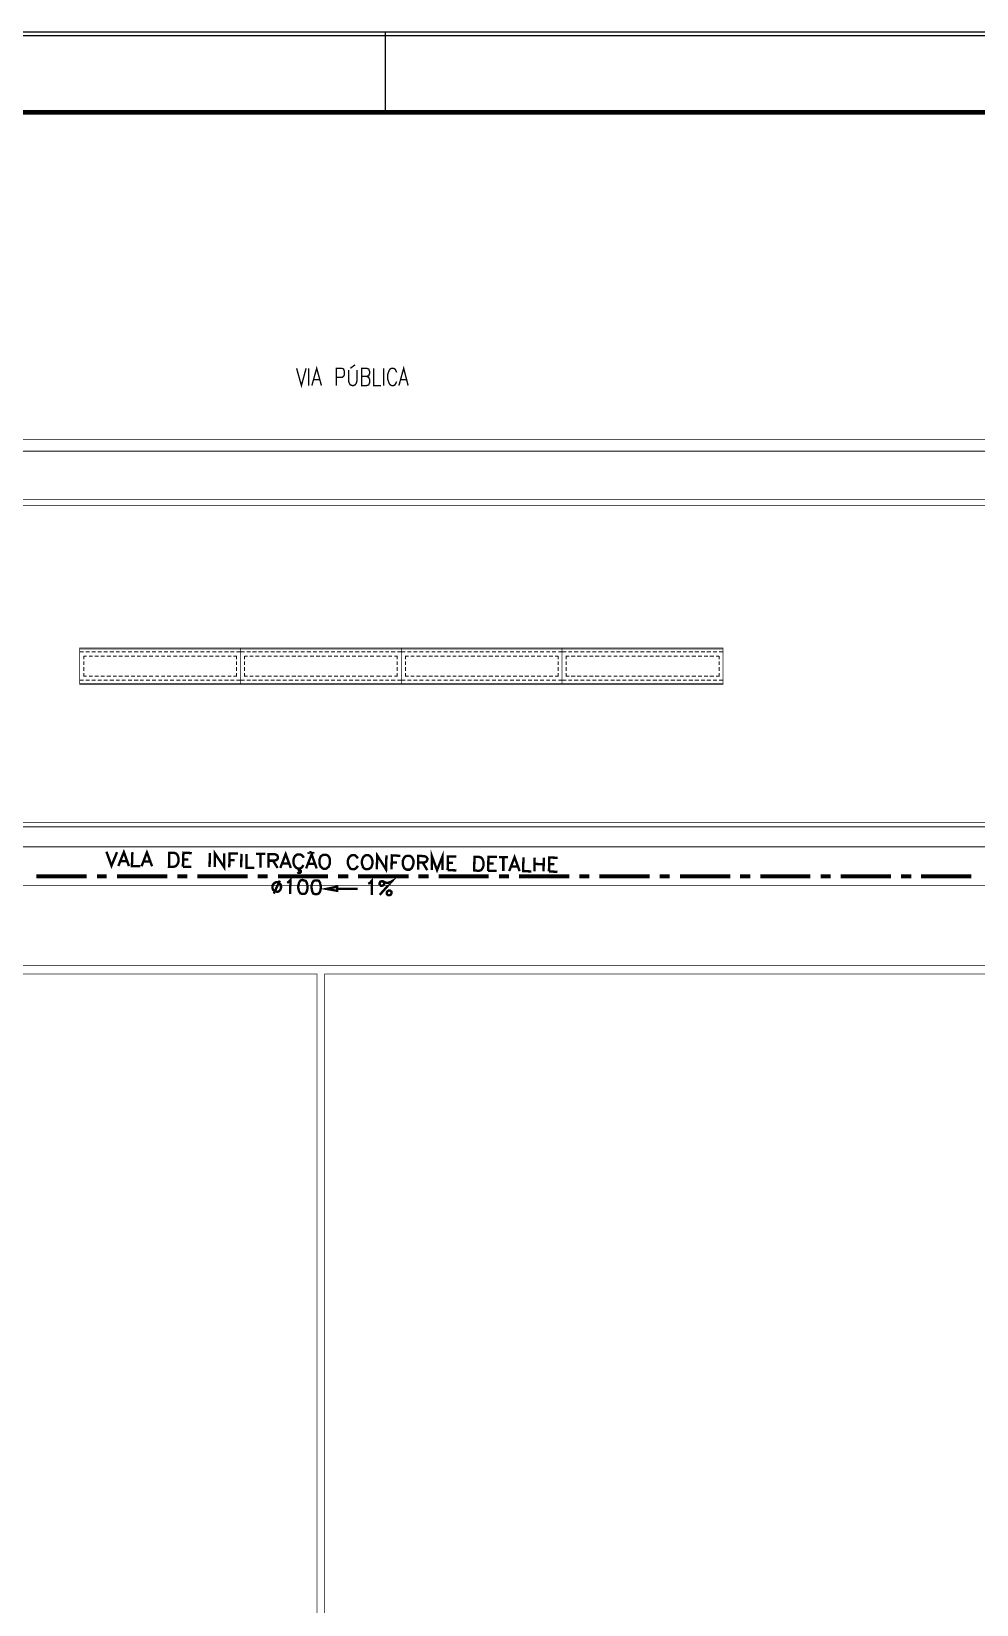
# Model space of a CAD drawing. Header units: millimetres. Extents: x 3240 to 3412, y 1366 to 1426.
# Drawn here: x 3357.22 to 3368.99, y 1406.08 to 1425.66 of the extents above; entities that cross this region are included whole.
import ezdxf

# ---------------------------------------------------------------- set-up
doc = ezdxf.new("R2010")
doc.units = ezdxf.units.MM
doc.layers.add('P', color=7, linetype='Continuous')

msp = doc.modelspace()

# ---------------------------------------------------------------- linework, layer by layer
at = {"layer": 'P'}
for points, const_width in [([(3327.649, 1393.41), (3329.095, 1395.925), (3329.095, 1425.647), (3411.675, 1425.647), (3411.675, 1366.253)], 0.0169), ([(3361.628, 1424.648), (3361.628, 1425.647)], 0.0169), ([(3327.649, 1366.253), (3411.629, 1366.253), (3411.629, 1425.601), (3327.649, 1425.601), (3327.649, 1366.253)], 0.0169), ([(3410.677, 1424.648), (3410.677, 1367.202), (3330.099, 1367.202), (3330.099, 1424.648), (3410.677, 1424.648)], 0.0593), ([(3360.524, 1421.464), (3360.584, 1421.249), (3360.642, 1421.464)], 0.0169), ([(3360.676, 1421.464), (3360.676, 1421.249)], 0.0169), ([(3360.714, 1421.249), (3360.774, 1421.464), (3360.833, 1421.249)], 0.0169), ([(3361.02, 1421.249), (3361.02, 1421.464), (3361.087, 1421.464), (3361.108, 1421.456), (3361.113, 1421.443), (3361.12, 1421.422), (3361.12, 1421.392), (3361.113, 1421.371), (3361.108, 1421.364), (3361.087, 1421.35), (3361.02, 1421.35)], 0.0169), ([(3361.171, 1421.443), (3361.171, 1421.307), (3361.18, 1421.279), (3361.192, 1421.258), (3361.219, 1421.249), (3361.231, 1421.249), (3361.252, 1421.258), (3361.268, 1421.279), (3361.274, 1421.307), (3361.274, 1421.443)], 0.0169), ([(3361.252, 1421.507), (3361.192, 1421.464)], 0.0169), ([(3361.395, 1421.364), (3361.422, 1421.35), (3361.425, 1421.343), (3361.434, 1421.322), (3361.434, 1421.286), (3361.425, 1421.27), (3361.422, 1421.258), (3361.395, 1421.249), (3361.332, 1421.249), (3361.332, 1421.464), (3361.395, 1421.464), (3361.422, 1421.456), (3361.425, 1421.443), (3361.434, 1421.422), (3361.434, 1421.401), (3361.425, 1421.385), (3361.422, 1421.371), (3361.395, 1421.364), (3361.332, 1421.364)], 0.0169), ([(3361.485, 1421.464), (3361.485, 1421.249), (3361.573, 1421.249)], 0.0169), ([(3361.607, 1421.464), (3361.607, 1421.249)], 0.0169), ([(3361.769, 1421.413), (3361.76, 1421.436), (3361.748, 1421.456), (3361.73, 1421.464), (3361.706, 1421.464), (3361.688, 1421.456), (3361.676, 1421.436), (3361.667, 1421.413), (3361.658, 1421.385), (3361.658, 1421.33), (3361.667, 1421.3), (3361.676, 1421.279), (3361.688, 1421.258), (3361.706, 1421.249), (3361.73, 1421.249), (3361.748, 1421.258), (3361.76, 1421.279), (3361.769, 1421.3)], 0.0169), ([(3361.797, 1421.249), (3361.857, 1421.464), (3361.912, 1421.249)], 0.0169), ([(3360.736, 1421.322), (3360.808, 1421.322)], 0.0169), ([(3361.819, 1421.322), (3361.891, 1421.322)], 0.0169), ([(3383.925, 1420.433), (3383.925, 1420.581), (3337.727, 1420.581), (3337.727, 1420.433), (3383.925, 1420.433)], 0.0085), ([(3383.925, 1420.433), (3383.253, 1419.759), (3338.401, 1419.759), (3337.727, 1420.433)], 0.0085), ([(3383.823, 1420.433), (3383.223, 1419.831), (3338.429, 1419.831), (3337.828, 1420.433)], 0.0085), ([(3357.875, 1417.935), (3357.823, 1417.935)], 0.0127), ([(3359.825, 1417.984), (3357.823, 1417.984), (3357.823, 1417.533), (3359.825, 1417.533), (3359.825, 1417.984)], 0.0085), ([(3359.825, 1417.972), (3357.823, 1417.972)], 0.0085), ([(3357.875, 1417.884), (3357.875, 1417.845)], 0.0127), ([(3357.912, 1417.884), (3357.875, 1417.884)], 0.0127), ([(3357.875, 1417.82), (3357.875, 1417.773)], 0.0127), ([(3357.95, 1417.935), (3357.899, 1417.935)], 0.0127), ([(3357.987, 1417.884), (3357.938, 1417.884)], 0.0127), ([(3358.023, 1417.935), (3357.975, 1417.935)], 0.0127), ([(3358.06, 1417.884), (3358.009, 1417.884)], 0.0127), ([(3358.099, 1417.935), (3358.047, 1417.935)], 0.0127), ([(3358.136, 1417.884), (3358.086, 1417.884)], 0.0127), ([(3358.174, 1417.935), (3358.123, 1417.935)], 0.0127), ([(3358.213, 1417.884), (3358.162, 1417.884)], 0.0127), ([(3358.25, 1417.935), (3358.199, 1417.935)], 0.0127), ([(3358.284, 1417.884), (3358.238, 1417.884)], 0.0127), ([(3358.323, 1417.935), (3358.277, 1417.935)], 0.0127), ([(3358.361, 1417.884), (3358.31, 1417.884)], 0.0127), ([(3358.398, 1417.935), (3358.347, 1417.935)], 0.0127), ([(3358.437, 1417.884), (3358.386, 1417.884)], 0.0127), ([(3358.474, 1417.935), (3358.425, 1417.935)], 0.0127), ([(3358.513, 1417.884), (3358.462, 1417.884)], 0.0127), ([(3358.552, 1417.935), (3358.501, 1417.935)], 0.0127), ([(3358.585, 1417.884), (3358.538, 1417.884)], 0.0127), ([(3358.622, 1417.935), (3358.573, 1417.935)], 0.0127), ([(3358.661, 1417.884), (3358.61, 1417.884)], 0.0127), ([(3358.7, 1417.935), (3358.649, 1417.935)], 0.0127), ([(3358.737, 1417.884), (3358.686, 1417.884)], 0.0127), ([(3358.776, 1417.935), (3358.725, 1417.935)], 0.0127), ([(3358.813, 1417.884), (3358.764, 1417.884)], 0.0127), ([(3358.848, 1417.935), (3358.801, 1417.935)], 0.0127), ([(3358.885, 1417.884), (3358.839, 1417.884)], 0.0127), ([(3358.924, 1417.935), (3358.873, 1417.935)], 0.0127), ([(3358.961, 1417.884), (3358.912, 1417.884)], 0.0127), ([(3359, 1417.935), (3358.949, 1417.935)], 0.0127), ([(3359.039, 1417.884), (3358.988, 1417.884)], 0.0127), ([(3359.076, 1417.935), (3359.025, 1417.935)], 0.0127), ([(3359.115, 1417.884), (3359.063, 1417.884)], 0.0127), ([(3359.148, 1417.935), (3359.102, 1417.935)], 0.0127), ([(3359.187, 1417.884), (3359.136, 1417.884)], 0.0127), ([(3359.224, 1417.935), (3359.173, 1417.935)], 0.0127), ([(3359.263, 1417.884), (3359.212, 1417.884)], 0.0127), ([(3359.3, 1417.935), (3359.25, 1417.935)], 0.0127), ([(3359.339, 1417.884), (3359.287, 1417.884)], 0.0127), ([(3359.377, 1417.935), (3359.326, 1417.935)], 0.0127), ([(3359.411, 1417.884), (3359.363, 1417.884)], 0.0127), ([(3359.448, 1417.935), (3359.402, 1417.935)], 0.0127), ([(3359.487, 1417.884), (3359.436, 1417.884)], 0.0127), ([(3359.526, 1417.935), (3359.474, 1417.935)], 0.0127), ([(3359.563, 1417.884), (3359.511, 1417.884)], 0.0127), ([(3359.601, 1417.935), (3359.55, 1417.935)], 0.0127), ([(3359.638, 1417.884), (3359.589, 1417.884)], 0.0127), ([(3359.677, 1417.935), (3359.626, 1417.935)], 0.0127), ([(3359.711, 1417.884), (3359.665, 1417.884)], 0.0127), ([(3359.75, 1417.935), (3359.698, 1417.935)], 0.0127), ([(3359.774, 1417.845), (3359.774, 1417.884), (3359.737, 1417.884)], 0.0127), ([(3359.825, 1417.935), (3359.774, 1417.935)], 0.0127), ([(3359.774, 1417.773), (3359.774, 1417.82)], 0.0127), ([(3359.877, 1417.935), (3359.825, 1417.935)], 0.0127), ([(3361.827, 1417.984), (3359.825, 1417.984), (3359.825, 1417.533), (3361.827, 1417.533), (3361.827, 1417.984)], 0.0085), ([(3361.827, 1417.972), (3359.825, 1417.972)], 0.0085), ([(3359.877, 1417.884), (3359.877, 1417.845)], 0.0127), ([(3359.914, 1417.884), (3359.877, 1417.884)], 0.0127), ([(3359.877, 1417.82), (3359.877, 1417.773)], 0.0127), ([(3359.952, 1417.935), (3359.901, 1417.935)], 0.0127), ([(3359.986, 1417.884), (3359.94, 1417.884)], 0.0127), ([(3360.025, 1417.935), (3359.974, 1417.935)], 0.0127), ([(3360.062, 1417.884), (3360.012, 1417.884)], 0.0127), ([(3360.101, 1417.935), (3360.049, 1417.935)], 0.0127), ([(3360.139, 1417.884), (3360.088, 1417.884)], 0.0127), ([(3360.176, 1417.935), (3360.125, 1417.935)], 0.0127), ([(3360.215, 1417.884), (3360.164, 1417.884)], 0.0127), ([(3360.252, 1417.935), (3360.203, 1417.935)], 0.0127), ([(3360.288, 1417.884), (3360.24, 1417.884)], 0.0127), ([(3360.325, 1417.935), (3360.273, 1417.935)], 0.0127), ([(3360.363, 1417.884), (3360.312, 1417.884)], 0.0127), ([(3360.4, 1417.935), (3360.351, 1417.935)], 0.0127), ([(3360.439, 1417.884), (3360.388, 1417.884)], 0.0127), ([(3360.478, 1417.935), (3360.427, 1417.935)], 0.0127), ([(3360.515, 1417.884), (3360.464, 1417.884)], 0.0127), ([(3360.549, 1417.935), (3360.503, 1417.935)], 0.0127), ([(3360.587, 1417.884), (3360.536, 1417.884)], 0.0127), ([(3360.626, 1417.935), (3360.575, 1417.935)], 0.0127), ([(3360.663, 1417.884), (3360.612, 1417.884)], 0.0127), ([(3360.702, 1417.935), (3360.651, 1417.935)], 0.0127), ([(3360.739, 1417.884), (3360.69, 1417.884)], 0.0127), ([(3360.778, 1417.935), (3360.727, 1417.935)], 0.0127), ([(3360.817, 1417.884), (3360.766, 1417.884)], 0.0127), ([(3360.85, 1417.935), (3360.803, 1417.935)], 0.0127), ([(3360.887, 1417.884), (3360.838, 1417.884)], 0.0127), ([(3360.926, 1417.935), (3360.875, 1417.935)], 0.0127), ([(3360.965, 1417.884), (3360.914, 1417.884)], 0.0127), ([(3361.002, 1417.935), (3360.951, 1417.935)], 0.0127), ([(3361.041, 1417.884), (3360.99, 1417.884)], 0.0127), ([(3361.078, 1417.935), (3361.028, 1417.935)], 0.0127), ([(3361.113, 1417.884), (3361.065, 1417.884)], 0.0127), ([(3361.15, 1417.935), (3361.104, 1417.935)], 0.0127), ([(3361.189, 1417.884), (3361.138, 1417.884)], 0.0127), ([(3361.226, 1417.935), (3361.177, 1417.935)], 0.0127), ([(3361.265, 1417.884), (3361.214, 1417.884)], 0.0127), ([(3361.304, 1417.935), (3361.252, 1417.935)], 0.0127), ([(3361.341, 1417.884), (3361.289, 1417.884)], 0.0127), ([(3361.379, 1417.935), (3361.328, 1417.935)], 0.0127), ([(3361.413, 1417.884), (3361.367, 1417.884)], 0.0127), ([(3361.452, 1417.935), (3361.401, 1417.935)], 0.0127), ([(3361.489, 1417.884), (3361.438, 1417.884)], 0.0127), ([(3361.528, 1417.935), (3361.476, 1417.935)], 0.0127), ([(3361.565, 1417.884), (3361.515, 1417.884)], 0.0127), ([(3361.603, 1417.935), (3361.552, 1417.935)], 0.0127), ([(3361.642, 1417.884), (3361.591, 1417.884)], 0.0127), ([(3361.676, 1417.935), (3361.628, 1417.935)], 0.0127), ([(3361.713, 1417.884), (3361.667, 1417.884)], 0.0127), ([(3361.752, 1417.935), (3361.7, 1417.935)], 0.0127), ([(3361.776, 1417.845), (3361.776, 1417.884), (3361.739, 1417.884)], 0.0127), ([(3361.827, 1417.935), (3361.776, 1417.935)], 0.0127), ([(3361.776, 1417.773), (3361.776, 1417.82)], 0.0127), ([(3361.827, 1417.935), (3361.879, 1417.935)], 0.0127), ([(3361.827, 1417.984), (3363.829, 1417.984), (3363.829, 1417.533), (3361.827, 1417.533), (3361.827, 1417.984)], 0.0085), ([(3361.827, 1417.972), (3363.829, 1417.972)], 0.0085), ([(3361.879, 1417.845), (3361.879, 1417.884), (3361.917, 1417.884)], 0.0127), ([(3361.879, 1417.773), (3361.879, 1417.82)], 0.0127), ([(3361.903, 1417.935), (3361.951, 1417.935)], 0.0127), ([(3361.942, 1417.884), (3361.988, 1417.884)], 0.0127), ([(3361.976, 1417.935), (3362.027, 1417.935)], 0.0127), ([(3362.014, 1417.884), (3362.066, 1417.884)], 0.0127), ([(3362.051, 1417.935), (3362.103, 1417.935)], 0.0127), ([(3362.09, 1417.884), (3362.141, 1417.884)], 0.0127), ([(3362.129, 1417.935), (3362.178, 1417.935)], 0.0127), ([(3362.166, 1417.884), (3362.217, 1417.884)], 0.0127), ([(3362.205, 1417.935), (3362.251, 1417.935)], 0.0127), ([(3362.238, 1417.884), (3362.29, 1417.884)], 0.0127), ([(3362.277, 1417.935), (3362.327, 1417.935)], 0.0127), ([(3362.314, 1417.884), (3362.365, 1417.884)], 0.0127), ([(3362.353, 1417.935), (3362.404, 1417.935)], 0.0127), ([(3362.39, 1417.884), (3362.441, 1417.884)], 0.0127), ([(3362.429, 1417.935), (3362.48, 1417.935)], 0.0127), ([(3362.468, 1417.884), (3362.514, 1417.884)], 0.0127), ([(3362.505, 1417.935), (3362.552, 1417.935)], 0.0127), ([(3362.538, 1417.884), (3362.589, 1417.884)], 0.0127), ([(3362.577, 1417.935), (3362.628, 1417.935)], 0.0127), ([(3362.616, 1417.884), (3362.665, 1417.884)], 0.0127), ([(3362.653, 1417.935), (3362.704, 1417.935)], 0.0127), ([(3362.692, 1417.884), (3362.743, 1417.884)], 0.0127), ([(3362.729, 1417.935), (3362.78, 1417.935)], 0.0127), ([(3362.768, 1417.884), (3362.813, 1417.884)], 0.0127), ([(3362.801, 1417.935), (3362.852, 1417.935)], 0.0127), ([(3362.84, 1417.884), (3362.891, 1417.884)], 0.0127), ([(3362.877, 1417.935), (3362.928, 1417.935)], 0.0127), ([(3362.916, 1417.884), (3362.967, 1417.884)], 0.0127), ([(3362.955, 1417.935), (3363.004, 1417.935)], 0.0127), ([(3362.992, 1417.884), (3363.043, 1417.884)], 0.0127), ([(3363.03, 1417.935), (3363.076, 1417.935)], 0.0127), ([(3363.067, 1417.884), (3363.115, 1417.884)], 0.0127), ([(3363.103, 1417.935), (3363.152, 1417.935)], 0.0127), ([(3363.14, 1417.884), (3363.191, 1417.884)], 0.0127), ([(3363.179, 1417.935), (3363.23, 1417.935)], 0.0127), ([(3363.216, 1417.884), (3363.267, 1417.884)], 0.0127), ([(3363.254, 1417.935), (3363.306, 1417.935)], 0.0127), ([(3363.293, 1417.884), (3363.343, 1417.884)], 0.0127), ([(3363.33, 1417.935), (3363.378, 1417.935)], 0.0127), ([(3363.364, 1417.884), (3363.415, 1417.884)], 0.0127), ([(3363.403, 1417.935), (3363.454, 1417.935)], 0.0127), ([(3363.441, 1417.884), (3363.491, 1417.884)], 0.0127), ([(3363.478, 1417.935), (3363.53, 1417.935)], 0.0127), ([(3363.517, 1417.884), (3363.568, 1417.884)], 0.0127), ([(3363.554, 1417.935), (3363.605, 1417.935)], 0.0127), ([(3363.593, 1417.884), (3363.639, 1417.884)], 0.0127), ([(3363.632, 1417.935), (3363.678, 1417.935)], 0.0127), ([(3363.665, 1417.884), (3363.717, 1417.884)], 0.0127), ([(3363.702, 1417.935), (3363.754, 1417.935)], 0.0127), ([(3363.741, 1417.884), (3363.78, 1417.884)], 0.0127), ([(3363.78, 1417.935), (3363.829, 1417.935)], 0.0127), ([(3363.78, 1417.884), (3363.78, 1417.845)], 0.0127), ([(3363.78, 1417.82), (3363.78, 1417.773)], 0.0127), ([(3363.829, 1417.935), (3363.881, 1417.935)], 0.0127), ([(3363.829, 1417.984), (3365.831, 1417.984), (3365.831, 1417.533), (3363.829, 1417.533), (3363.829, 1417.984)], 0.0085), ([(3363.829, 1417.972), (3365.831, 1417.972)], 0.0085), ([(3363.881, 1417.845), (3363.881, 1417.884), (3363.919, 1417.884)], 0.0127), ([(3363.881, 1417.773), (3363.881, 1417.82)], 0.0127), ([(3363.907, 1417.935), (3363.953, 1417.935)], 0.0127), ([(3363.941, 1417.884), (3363.992, 1417.884)], 0.0127), ([(3363.978, 1417.935), (3364.029, 1417.935)], 0.0127), ([(3364.016, 1417.884), (3364.068, 1417.884)], 0.0127), ([(3364.055, 1417.935), (3364.105, 1417.935)], 0.0127), ([(3364.092, 1417.884), (3364.143, 1417.884)], 0.0127), ([(3364.131, 1417.935), (3364.182, 1417.935)], 0.0127), ([(3364.168, 1417.884), (3364.216, 1417.884)], 0.0127), ([(3364.203, 1417.935), (3364.253, 1417.935)], 0.0127), ([(3364.24, 1417.884), (3364.292, 1417.884)], 0.0127), ([(3364.279, 1417.935), (3364.33, 1417.935)], 0.0127), ([(3364.316, 1417.884), (3364.367, 1417.884)], 0.0127), ([(3364.355, 1417.935), (3364.406, 1417.935)], 0.0127), ([(3364.394, 1417.884), (3364.443, 1417.884)], 0.0127), ([(3364.431, 1417.935), (3364.482, 1417.935)], 0.0127), ([(3364.47, 1417.884), (3364.516, 1417.884)], 0.0127), ([(3364.503, 1417.935), (3364.554, 1417.935)], 0.0127), ([(3364.542, 1417.884), (3364.591, 1417.884)], 0.0127), ([(3364.579, 1417.935), (3364.63, 1417.935)], 0.0127), ([(3364.618, 1417.884), (3364.667, 1417.884)], 0.0127), ([(3364.655, 1417.935), (3364.706, 1417.935)], 0.0127), ([(3364.694, 1417.884), (3364.745, 1417.884)], 0.0127), ([(3364.733, 1417.935), (3364.778, 1417.935)], 0.0127), ([(3364.77, 1417.884), (3364.817, 1417.884)], 0.0127), ([(3364.803, 1417.935), (3364.854, 1417.935)], 0.0127), ([(3364.842, 1417.884), (3364.893, 1417.884)], 0.0127), ([(3364.879, 1417.935), (3364.93, 1417.935)], 0.0127), ([(3364.918, 1417.884), (3364.969, 1417.884)], 0.0127), ([(3364.957, 1417.935), (3365.008, 1417.935)], 0.0127), ([(3364.994, 1417.884), (3365.045, 1417.884)], 0.0127), ([(3365.032, 1417.935), (3365.078, 1417.935)], 0.0127), ([(3365.066, 1417.884), (3365.117, 1417.884)], 0.0127), ([(3365.105, 1417.935), (3365.156, 1417.935)], 0.0127), ([(3365.142, 1417.884), (3365.193, 1417.884)], 0.0127), ([(3365.181, 1417.935), (3365.232, 1417.935)], 0.0127), ([(3365.219, 1417.884), (3365.269, 1417.884)], 0.0127), ([(3365.256, 1417.935), (3365.308, 1417.935)], 0.0127), ([(3365.295, 1417.884), (3365.341, 1417.884)], 0.0127), ([(3365.332, 1417.935), (3365.38, 1417.935)], 0.0127), ([(3365.368, 1417.884), (3365.417, 1417.884)], 0.0127), ([(3365.405, 1417.935), (3365.456, 1417.935)], 0.0127), ([(3365.443, 1417.884), (3365.495, 1417.884)], 0.0127), ([(3365.48, 1417.935), (3365.532, 1417.935)], 0.0127), ([(3365.519, 1417.884), (3365.57, 1417.884)], 0.0127), ([(3365.558, 1417.935), (3365.607, 1417.935)], 0.0127), ([(3365.595, 1417.884), (3365.643, 1417.884)], 0.0127), ([(3365.629, 1417.935), (3365.68, 1417.935)], 0.0127), ([(3365.667, 1417.884), (3365.719, 1417.884)], 0.0127), ([(3365.706, 1417.935), (3365.756, 1417.935)], 0.0127), ([(3365.743, 1417.884), (3365.782, 1417.884)], 0.0127), ([(3365.782, 1417.935), (3365.831, 1417.935)], 0.0127), ([(3365.782, 1417.884), (3365.782, 1417.845)], 0.0127), ([(3365.782, 1417.82), (3365.782, 1417.773)], 0.0127), ([(3357.875, 1417.748), (3357.875, 1417.697)], 0.0127), ([(3357.875, 1417.672), (3357.875, 1417.633), (3357.912, 1417.633)], 0.0127), ([(3357.938, 1417.633), (3357.987, 1417.633)], 0.0127), ([(3358.009, 1417.633), (3358.06, 1417.633)], 0.0127), ([(3358.086, 1417.633), (3358.136, 1417.633)], 0.0127), ([(3358.162, 1417.633), (3358.213, 1417.633)], 0.0127), ([(3358.238, 1417.633), (3358.284, 1417.633)], 0.0127), ([(3358.31, 1417.633), (3358.361, 1417.633)], 0.0127), ([(3358.386, 1417.633), (3358.437, 1417.633)], 0.0127), ([(3358.462, 1417.633), (3358.513, 1417.633)], 0.0127), ([(3358.538, 1417.633), (3358.585, 1417.633)], 0.0127), ([(3358.61, 1417.633), (3358.661, 1417.633)], 0.0127), ([(3358.686, 1417.633), (3358.737, 1417.633)], 0.0127), ([(3358.764, 1417.633), (3358.813, 1417.633)], 0.0127), ([(3358.839, 1417.633), (3358.885, 1417.633)], 0.0127), ([(3358.912, 1417.633), (3358.961, 1417.633)], 0.0127), ([(3358.988, 1417.633), (3359.039, 1417.633)], 0.0127), ([(3359.063, 1417.633), (3359.115, 1417.633)], 0.0127), ([(3359.136, 1417.633), (3359.187, 1417.633)], 0.0127), ([(3359.212, 1417.633), (3359.263, 1417.633)], 0.0127), ([(3359.287, 1417.633), (3359.339, 1417.633)], 0.0127), ([(3359.363, 1417.633), (3359.411, 1417.633)], 0.0127), ([(3359.436, 1417.633), (3359.487, 1417.633)], 0.0127), ([(3359.511, 1417.633), (3359.563, 1417.633)], 0.0127), ([(3359.589, 1417.633), (3359.638, 1417.633)], 0.0127), ([(3359.665, 1417.633), (3359.711, 1417.633)], 0.0127), ([(3359.737, 1417.633), (3359.774, 1417.633), (3359.774, 1417.672)], 0.0127), ([(3359.774, 1417.697), (3359.774, 1417.748)], 0.0127), ([(3359.877, 1417.748), (3359.877, 1417.697)], 0.0127), ([(3359.877, 1417.672), (3359.877, 1417.633), (3359.914, 1417.633)], 0.0127), ([(3359.94, 1417.633), (3359.986, 1417.633)], 0.0127), ([(3360.012, 1417.633), (3360.062, 1417.633)], 0.0127), ([(3360.088, 1417.633), (3360.139, 1417.633)], 0.0127), ([(3360.164, 1417.633), (3360.215, 1417.633)], 0.0127), ([(3360.24, 1417.633), (3360.288, 1417.633)], 0.0127), ([(3360.312, 1417.633), (3360.363, 1417.633)], 0.0127), ([(3360.388, 1417.633), (3360.439, 1417.633)], 0.0127), ([(3360.464, 1417.633), (3360.515, 1417.633)], 0.0127), ([(3360.536, 1417.633), (3360.587, 1417.633)], 0.0127), ([(3360.612, 1417.633), (3360.663, 1417.633)], 0.0127), ([(3360.69, 1417.633), (3360.739, 1417.633)], 0.0127), ([(3360.766, 1417.633), (3360.817, 1417.633)], 0.0127), ([(3360.838, 1417.633), (3360.887, 1417.633)], 0.0127), ([(3360.914, 1417.633), (3360.965, 1417.633)], 0.0127), ([(3360.99, 1417.633), (3361.041, 1417.633)], 0.0127), ([(3361.065, 1417.633), (3361.113, 1417.633)], 0.0127), ([(3361.138, 1417.633), (3361.189, 1417.633)], 0.0127), ([(3361.214, 1417.633), (3361.265, 1417.633)], 0.0127), ([(3361.289, 1417.633), (3361.341, 1417.633)], 0.0127), ([(3361.367, 1417.633), (3361.413, 1417.633)], 0.0127), ([(3361.438, 1417.633), (3361.489, 1417.633)], 0.0127), ([(3361.515, 1417.633), (3361.565, 1417.633)], 0.0127), ([(3361.591, 1417.633), (3361.642, 1417.633)], 0.0127), ([(3361.667, 1417.633), (3361.713, 1417.633)], 0.0127), ([(3361.739, 1417.633), (3361.776, 1417.633), (3361.776, 1417.672)], 0.0127), ([(3361.776, 1417.697), (3361.776, 1417.748)], 0.0127), ([(3361.879, 1417.697), (3361.879, 1417.748)], 0.0127), ([(3361.917, 1417.633), (3361.879, 1417.633), (3361.879, 1417.672)], 0.0127), ([(3361.988, 1417.633), (3361.942, 1417.633)], 0.0127), ([(3362.066, 1417.633), (3362.014, 1417.633)], 0.0127), ([(3362.141, 1417.633), (3362.09, 1417.633)], 0.0127), ([(3362.217, 1417.633), (3362.166, 1417.633)], 0.0127), ([(3362.29, 1417.633), (3362.238, 1417.633)], 0.0127), ([(3362.365, 1417.633), (3362.314, 1417.633)], 0.0127), ([(3362.441, 1417.633), (3362.39, 1417.633)], 0.0127), ([(3362.514, 1417.633), (3362.468, 1417.633)], 0.0127), ([(3362.589, 1417.633), (3362.538, 1417.633)], 0.0127), ([(3362.665, 1417.633), (3362.616, 1417.633)], 0.0127), ([(3362.743, 1417.633), (3362.692, 1417.633)], 0.0127), ([(3362.813, 1417.633), (3362.768, 1417.633)], 0.0127), ([(3362.891, 1417.633), (3362.84, 1417.633)], 0.0127), ([(3362.967, 1417.633), (3362.916, 1417.633)], 0.0127), ([(3363.043, 1417.633), (3362.992, 1417.633)], 0.0127), ([(3363.115, 1417.633), (3363.067, 1417.633)], 0.0127), ([(3363.191, 1417.633), (3363.14, 1417.633)], 0.0127), ([(3363.267, 1417.633), (3363.216, 1417.633)], 0.0127), ([(3363.343, 1417.633), (3363.293, 1417.633)], 0.0127), ([(3363.415, 1417.633), (3363.364, 1417.633)], 0.0127), ([(3363.491, 1417.633), (3363.441, 1417.633)], 0.0127), ([(3363.568, 1417.633), (3363.517, 1417.633)], 0.0127), ([(3363.639, 1417.633), (3363.593, 1417.633)], 0.0127), ([(3363.717, 1417.633), (3363.665, 1417.633)], 0.0127), ([(3363.78, 1417.672), (3363.78, 1417.633), (3363.741, 1417.633)], 0.0127), ([(3363.78, 1417.748), (3363.78, 1417.697)], 0.0127), ([(3363.881, 1417.697), (3363.881, 1417.748)], 0.0127), ([(3363.919, 1417.633), (3363.881, 1417.633), (3363.881, 1417.672)], 0.0127), ([(3363.992, 1417.633), (3363.941, 1417.633)], 0.0127), ([(3364.068, 1417.633), (3364.016, 1417.633)], 0.0127), ([(3364.143, 1417.633), (3364.092, 1417.633)], 0.0127), ([(3364.216, 1417.633), (3364.168, 1417.633)], 0.0127), ([(3364.292, 1417.633), (3364.24, 1417.633)], 0.0127), ([(3364.367, 1417.633), (3364.316, 1417.633)], 0.0127), ([(3364.443, 1417.633), (3364.394, 1417.633)], 0.0127), ([(3364.516, 1417.633), (3364.47, 1417.633)], 0.0127), ([(3364.591, 1417.633), (3364.542, 1417.633)], 0.0127), ([(3364.667, 1417.633), (3364.618, 1417.633)], 0.0127), ([(3364.745, 1417.633), (3364.694, 1417.633)], 0.0127), ([(3364.817, 1417.633), (3364.77, 1417.633)], 0.0127), ([(3364.893, 1417.633), (3364.842, 1417.633)], 0.0127), ([(3364.969, 1417.633), (3364.918, 1417.633)], 0.0127), ([(3365.045, 1417.633), (3364.994, 1417.633)], 0.0127), ([(3365.117, 1417.633), (3365.066, 1417.633)], 0.0127), ([(3365.193, 1417.633), (3365.142, 1417.633)], 0.0127), ([(3365.269, 1417.633), (3365.219, 1417.633)], 0.0127), ([(3365.341, 1417.633), (3365.295, 1417.633)], 0.0127), ([(3365.417, 1417.633), (3365.368, 1417.633)], 0.0127), ([(3365.495, 1417.633), (3365.443, 1417.633)], 0.0127), ([(3365.57, 1417.633), (3365.519, 1417.633)], 0.0127), ([(3365.643, 1417.633), (3365.595, 1417.633)], 0.0127), ([(3365.719, 1417.633), (3365.667, 1417.633)], 0.0127), ([(3365.782, 1417.672), (3365.782, 1417.633), (3365.743, 1417.633)], 0.0127), ([(3365.782, 1417.748), (3365.782, 1417.697)], 0.0127), ([(3357.823, 1417.582), (3357.875, 1417.582)], 0.0127), ([(3359.825, 1417.545), (3357.823, 1417.545)], 0.0085), ([(3357.899, 1417.582), (3357.95, 1417.582)], 0.0127), ([(3357.975, 1417.582), (3358.023, 1417.582)], 0.0127), ([(3358.047, 1417.582), (3358.099, 1417.582)], 0.0127), ([(3358.123, 1417.582), (3358.174, 1417.582)], 0.0127), ([(3358.199, 1417.582), (3358.25, 1417.582)], 0.0127), ([(3358.277, 1417.582), (3358.323, 1417.582)], 0.0127), ([(3358.347, 1417.582), (3358.398, 1417.582)], 0.0127), ([(3358.425, 1417.582), (3358.474, 1417.582)], 0.0127), ([(3358.501, 1417.582), (3358.552, 1417.582)], 0.0127), ([(3358.573, 1417.582), (3358.622, 1417.582)], 0.0127), ([(3358.649, 1417.582), (3358.7, 1417.582)], 0.0127), ([(3358.725, 1417.582), (3358.776, 1417.582)], 0.0127), ([(3358.801, 1417.582), (3358.848, 1417.582)], 0.0127), ([(3358.873, 1417.582), (3358.924, 1417.582)], 0.0127), ([(3358.949, 1417.582), (3359, 1417.582)], 0.0127), ([(3359.025, 1417.582), (3359.076, 1417.582)], 0.0127), ([(3359.102, 1417.582), (3359.148, 1417.582)], 0.0127), ([(3359.173, 1417.582), (3359.224, 1417.582)], 0.0127), ([(3359.25, 1417.582), (3359.3, 1417.582)], 0.0127), ([(3359.326, 1417.582), (3359.377, 1417.582)], 0.0127), ([(3359.402, 1417.582), (3359.448, 1417.582)], 0.0127), ([(3359.474, 1417.582), (3359.526, 1417.582)], 0.0127), ([(3359.55, 1417.582), (3359.601, 1417.582)], 0.0127), ([(3359.626, 1417.582), (3359.677, 1417.582)], 0.0127), ([(3359.698, 1417.582), (3359.75, 1417.582)], 0.0127), ([(3359.774, 1417.582), (3359.825, 1417.582)], 0.0127), ([(3359.825, 1417.582), (3359.877, 1417.582)], 0.0127), ([(3361.827, 1417.545), (3359.825, 1417.545)], 0.0085), ([(3359.901, 1417.582), (3359.952, 1417.582)], 0.0127), ([(3359.974, 1417.582), (3360.025, 1417.582)], 0.0127), ([(3360.049, 1417.582), (3360.101, 1417.582)], 0.0127), ([(3360.125, 1417.582), (3360.176, 1417.582)], 0.0127), ([(3360.203, 1417.582), (3360.252, 1417.582)], 0.0127), ([(3360.273, 1417.582), (3360.325, 1417.582)], 0.0127), ([(3360.351, 1417.582), (3360.4, 1417.582)], 0.0127), ([(3360.427, 1417.582), (3360.478, 1417.582)], 0.0127), ([(3360.503, 1417.582), (3360.549, 1417.582)], 0.0127), ([(3360.575, 1417.582), (3360.626, 1417.582)], 0.0127), ([(3360.651, 1417.582), (3360.702, 1417.582)], 0.0127), ([(3360.727, 1417.582), (3360.778, 1417.582)], 0.0127), ([(3360.803, 1417.582), (3360.85, 1417.582)], 0.0127), ([(3360.875, 1417.582), (3360.926, 1417.582)], 0.0127), ([(3360.951, 1417.582), (3361.002, 1417.582)], 0.0127), ([(3361.028, 1417.582), (3361.078, 1417.582)], 0.0127), ([(3361.104, 1417.582), (3361.15, 1417.582)], 0.0127), ([(3361.177, 1417.582), (3361.226, 1417.582)], 0.0127), ([(3361.252, 1417.582), (3361.304, 1417.582)], 0.0127), ([(3361.328, 1417.582), (3361.379, 1417.582)], 0.0127), ([(3361.401, 1417.582), (3361.452, 1417.582)], 0.0127), ([(3361.476, 1417.582), (3361.528, 1417.582)], 0.0127), ([(3361.552, 1417.582), (3361.603, 1417.582)], 0.0127), ([(3361.628, 1417.582), (3361.676, 1417.582)], 0.0127), ([(3361.7, 1417.582), (3361.752, 1417.582)], 0.0127), ([(3361.776, 1417.582), (3361.827, 1417.582)], 0.0127), ([(3361.879, 1417.582), (3361.827, 1417.582)], 0.0127), ([(3361.827, 1417.545), (3363.829, 1417.545)], 0.0085), ([(3361.951, 1417.582), (3361.903, 1417.582)], 0.0127), ([(3362.027, 1417.582), (3361.976, 1417.582)], 0.0127), ([(3362.103, 1417.582), (3362.051, 1417.582)], 0.0127), ([(3362.178, 1417.582), (3362.129, 1417.582)], 0.0127), ([(3362.251, 1417.582), (3362.205, 1417.582)], 0.0127), ([(3362.327, 1417.582), (3362.277, 1417.582)], 0.0127), ([(3362.404, 1417.582), (3362.353, 1417.582)], 0.0127), ([(3362.48, 1417.582), (3362.429, 1417.582)], 0.0127), ([(3362.552, 1417.582), (3362.505, 1417.582)], 0.0127), ([(3362.628, 1417.582), (3362.577, 1417.582)], 0.0127), ([(3362.704, 1417.582), (3362.653, 1417.582)], 0.0127), ([(3362.78, 1417.582), (3362.729, 1417.582)], 0.0127), ([(3362.852, 1417.582), (3362.801, 1417.582)], 0.0127), ([(3362.928, 1417.582), (3362.877, 1417.582)], 0.0127), ([(3363.004, 1417.582), (3362.955, 1417.582)], 0.0127), ([(3363.076, 1417.582), (3363.03, 1417.582)], 0.0127), ([(3363.152, 1417.582), (3363.103, 1417.582)], 0.0127), ([(3363.23, 1417.582), (3363.179, 1417.582)], 0.0127), ([(3363.306, 1417.582), (3363.254, 1417.582)], 0.0127), ([(3363.378, 1417.582), (3363.33, 1417.582)], 0.0127), ([(3363.454, 1417.582), (3363.403, 1417.582)], 0.0127), ([(3363.53, 1417.582), (3363.478, 1417.582)], 0.0127), ([(3363.605, 1417.582), (3363.554, 1417.582)], 0.0127), ([(3363.678, 1417.582), (3363.632, 1417.582)], 0.0127), ([(3363.754, 1417.582), (3363.702, 1417.582)], 0.0127), ([(3363.829, 1417.582), (3363.78, 1417.582)], 0.0127), ([(3363.881, 1417.582), (3363.829, 1417.582)], 0.0127), ([(3363.829, 1417.545), (3365.831, 1417.545)], 0.0085), ([(3363.953, 1417.582), (3363.907, 1417.582)], 0.0127), ([(3364.029, 1417.582), (3363.978, 1417.582)], 0.0127), ([(3364.105, 1417.582), (3364.055, 1417.582)], 0.0127), ([(3364.182, 1417.582), (3364.131, 1417.582)], 0.0127), ([(3364.253, 1417.582), (3364.203, 1417.582)], 0.0127), ([(3364.33, 1417.582), (3364.279, 1417.582)], 0.0127), ([(3364.406, 1417.582), (3364.355, 1417.582)], 0.0127), ([(3364.482, 1417.582), (3364.431, 1417.582)], 0.0127), ([(3364.554, 1417.582), (3364.503, 1417.582)], 0.0127), ([(3364.63, 1417.582), (3364.579, 1417.582)], 0.0127), ([(3364.706, 1417.582), (3364.655, 1417.582)], 0.0127), ([(3364.778, 1417.582), (3364.733, 1417.582)], 0.0127), ([(3364.854, 1417.582), (3364.803, 1417.582)], 0.0127), ([(3364.93, 1417.582), (3364.879, 1417.582)], 0.0127), ([(3365.008, 1417.582), (3364.957, 1417.582)], 0.0127), ([(3365.078, 1417.582), (3365.032, 1417.582)], 0.0127), ([(3365.156, 1417.582), (3365.105, 1417.582)], 0.0127), ([(3365.232, 1417.582), (3365.181, 1417.582)], 0.0127), ([(3365.308, 1417.582), (3365.256, 1417.582)], 0.0127), ([(3365.38, 1417.582), (3365.332, 1417.582)], 0.0127), ([(3365.456, 1417.582), (3365.405, 1417.582)], 0.0127), ([(3365.532, 1417.582), (3365.48, 1417.582)], 0.0127), ([(3365.607, 1417.582), (3365.558, 1417.582)], 0.0127), ([(3365.68, 1417.582), (3365.629, 1417.582)], 0.0127), ([(3365.756, 1417.582), (3365.706, 1417.582)], 0.0127), ([(3365.831, 1417.582), (3365.782, 1417.582)], 0.0127), ([(3385.123, 1387.234), (3336.53, 1387.234), (3336.53, 1415.809), (3385.123, 1415.809), (3385.123, 1387.234)], 0.0085), ([(3356.799, 1415.51), (3384.823, 1415.51), (3384.823, 1387.534), (3356.799, 1387.534), (3356.799, 1387.286), (3385.074, 1387.286), (3385.074, 1415.758), (3356.799, 1415.758), (3356.799, 1415.51)], 0.0127), ([(3358.305, 1415.271), (3358.374, 1415.444), (3358.437, 1415.271)], 0.0296), ([(3358.594, 1415.268), (3358.661, 1415.441), (3358.725, 1415.268)], 0.0296), ([(3359.508, 1415.259), (3359.508, 1415.428), (3359.623, 1415.254), (3359.623, 1415.428)], 0.0296), ([(3362.208, 1415.22), (3362.208, 1415.395), (3362.272, 1415.22), (3362.341, 1415.395), (3362.341, 1415.22)], 0.0296), ([(3358.157, 1415.45), (3358.22, 1415.275), (3358.289, 1415.444)], 0.0296), ([(3358.331, 1415.331), (3358.411, 1415.331)], 0.0296), ([(3358.48, 1415.444), (3358.474, 1415.271), (3358.577, 1415.271)], 0.0296), ([(3358.619, 1415.326), (3358.7, 1415.326)], 0.0296), ([(3358.936, 1415.263), (3358.94, 1415.437), (3358.996, 1415.437), (3359.021, 1415.428), (3359.039, 1415.411), (3359.046, 1415.395), (3359.055, 1415.368), (3359.055, 1415.331), (3359.046, 1415.305), (3359.039, 1415.289), (3359.021, 1415.271), (3358.996, 1415.263), (3358.936, 1415.263)], 0.0296), ([(3359.109, 1415.263), (3359.115, 1415.437), (3359.22, 1415.432)], 0.0296), ([(3359.109, 1415.353), (3359.178, 1415.353)], 0.0296), ([(3359.444, 1415.432), (3359.441, 1415.259)], 0.0296), ([(3359.686, 1415.254), (3359.69, 1415.428), (3359.795, 1415.428)], 0.0296), ([(3359.69, 1415.344), (3359.753, 1415.344)], 0.0296), ([(3359.838, 1415.423), (3359.834, 1415.254)], 0.0296), ([(3359.901, 1415.423), (3359.901, 1415.25), (3359.998, 1415.25)], 0.0296), ([(3360.019, 1415.423), (3360.134, 1415.423)], 0.0296), ([(3360.076, 1415.423), (3360.076, 1415.25)], 0.0296), ([(3360.173, 1415.25), (3360.176, 1415.42), (3360.249, 1415.42), (3360.273, 1415.411), (3360.282, 1415.404), (3360.291, 1415.386), (3360.291, 1415.368), (3360.282, 1415.353), (3360.273, 1415.347), (3360.249, 1415.338), (3360.173, 1415.338)], 0.0296), ([(3360.231, 1415.338), (3360.288, 1415.247)], 0.0296), ([(3360.321, 1415.247), (3360.388, 1415.42), (3360.452, 1415.247)], 0.0296), ([(3360.346, 1415.305), (3360.43, 1415.301)], 0.0296), ([(3360.612, 1415.374), (3360.605, 1415.39), (3360.587, 1415.407), (3360.57, 1415.416), (3360.536, 1415.416), (3360.52, 1415.407), (3360.503, 1415.395), (3360.494, 1415.377), (3360.485, 1415.353), (3360.485, 1415.31), (3360.494, 1415.284), (3360.503, 1415.268), (3360.52, 1415.25), (3360.536, 1415.241), (3360.57, 1415.241), (3360.584, 1415.25), (3360.6, 1415.268), (3360.609, 1415.284)], 0.0296), ([(3360.642, 1415.241), (3360.711, 1415.416), (3360.774, 1415.241)], 0.0296), ([(3360.669, 1415.423), (3360.676, 1415.441)], 0.0296), ([(3360.669, 1415.301), (3360.753, 1415.298)], 0.0296), ([(3360.702, 1415.441), (3360.693, 1415.444), (3360.683, 1415.443)], 0.0296), ([(3360.702, 1415.441), (3360.711, 1415.432)], 0.0296), ([(3360.714, 1415.434), (3360.721, 1415.428), (3360.732, 1415.43)], 0.0296), ([(3360.732, 1415.432), (3360.739, 1415.444)], 0.0296), ([(3360.859, 1415.411), (3360.841, 1415.404), (3360.824, 1415.39), (3360.817, 1415.374), (3360.808, 1415.347), (3360.808, 1415.305), (3360.817, 1415.28), (3360.824, 1415.263), (3360.841, 1415.247), (3360.859, 1415.238), (3360.887, 1415.238), (3360.905, 1415.247), (3360.923, 1415.263), (3360.93, 1415.28), (3360.938, 1415.305), (3360.938, 1415.344), (3360.935, 1415.368), (3360.926, 1415.386), (3360.908, 1415.404), (3360.893, 1415.411), (3360.859, 1415.411)], 0.0296), ([(3361.286, 1415.365), (3361.277, 1415.381), (3361.261, 1415.398), (3361.247, 1415.407), (3361.214, 1415.407), (3361.198, 1415.398), (3361.18, 1415.381), (3361.171, 1415.368), (3361.162, 1415.344), (3361.162, 1415.301), (3361.171, 1415.275), (3361.18, 1415.259), (3361.192, 1415.241), (3361.21, 1415.233), (3361.244, 1415.233), (3361.261, 1415.241), (3361.277, 1415.259), (3361.286, 1415.275)], 0.0296), ([(3361.388, 1415.407), (3361.371, 1415.398), (3361.353, 1415.381), (3361.346, 1415.365), (3361.337, 1415.338), (3361.337, 1415.298), (3361.346, 1415.275), (3361.349, 1415.259), (3361.367, 1415.241), (3361.383, 1415.233), (3361.416, 1415.233), (3361.434, 1415.241), (3361.452, 1415.254), (3361.459, 1415.271), (3361.468, 1415.298), (3361.468, 1415.338), (3361.459, 1415.365), (3361.452, 1415.381), (3361.434, 1415.398), (3361.416, 1415.407), (3361.388, 1415.407)], 0.0296), ([(3361.522, 1415.229), (3361.528, 1415.404), (3361.637, 1415.229), (3361.642, 1415.404)], 0.0296), ([(3361.706, 1415.229), (3361.709, 1415.404), (3361.815, 1415.398)], 0.0296), ([(3361.706, 1415.317), (3361.773, 1415.317)], 0.0296), ([(3361.896, 1415.398), (3361.879, 1415.39), (3361.861, 1415.374), (3361.854, 1415.356), (3361.845, 1415.335), (3361.845, 1415.293), (3361.854, 1415.268), (3361.861, 1415.25), (3361.879, 1415.233), (3361.896, 1415.226), (3361.93, 1415.226), (3361.942, 1415.233), (3361.96, 1415.25), (3361.967, 1415.268), (3361.976, 1415.289), (3361.981, 1415.331), (3361.972, 1415.356), (3361.963, 1415.374), (3361.946, 1415.39), (3361.93, 1415.398), (3361.896, 1415.398)], 0.0296), ([(3362.036, 1415.226), (3362.036, 1415.398), (3362.111, 1415.395), (3362.136, 1415.386), (3362.145, 1415.377), (3362.154, 1415.36), (3362.15, 1415.347), (3362.141, 1415.331), (3362.133, 1415.323), (3362.111, 1415.314), (3362.036, 1415.314)], 0.0296), ([(3362.094, 1415.314), (3362.15, 1415.22)], 0.0296), ([(3362.404, 1415.22), (3362.408, 1415.39), (3362.514, 1415.39)], 0.0296), ([(3362.408, 1415.31), (3362.471, 1415.31)], 0.0296), ([(3362.734, 1415.217), (3362.738, 1415.386), (3362.792, 1415.386), (3362.819, 1415.377), (3362.835, 1415.36), (3362.843, 1415.344), (3362.852, 1415.317), (3362.852, 1415.28), (3362.843, 1415.254), (3362.835, 1415.238), (3362.819, 1415.22), (3362.792, 1415.211), (3362.734, 1415.217)], 0.0296), ([(3362.907, 1415.211), (3362.912, 1415.386), (3363.018, 1415.386)], 0.0296), ([(3362.907, 1415.301), (3362.976, 1415.301)], 0.0296), ([(3363.043, 1415.381), (3363.157, 1415.381)], 0.0296), ([(3363.097, 1415.381), (3363.097, 1415.208)], 0.0296), ([(3363.17, 1415.208), (3363.237, 1415.381), (3363.3, 1415.208)], 0.0296), ([(3363.194, 1415.268), (3363.279, 1415.263)], 0.0296), ([(3363.348, 1415.381), (3363.343, 1415.208), (3363.445, 1415.204)], 0.0296), ([(3363.487, 1415.377), (3363.484, 1415.204)], 0.0296), ([(3363.487, 1415.298), (3363.602, 1415.293)], 0.0296), ([(3363.602, 1415.377), (3363.597, 1415.204)], 0.0296), ([(3363.665, 1415.204), (3363.669, 1415.377), (3363.775, 1415.374)], 0.0296), ([(3363.665, 1415.293), (3363.732, 1415.293)], 0.0296), ([(3357.285, 1415.144), (3357.912, 1415.144)], 0.0508), ([(3358.039, 1415.144), (3358.162, 1415.144)], 0.0508), ([(3358.289, 1415.144), (3358.915, 1415.144)], 0.0508), ([(3359.039, 1415.144), (3359.166, 1415.144)], 0.0508), ([(3359.109, 1415.263), (3359.215, 1415.263)], 0.0296), ([(3359.287, 1415.144), (3359.914, 1415.144)], 0.0508), ([(3360.041, 1415.144), (3360.164, 1415.144)], 0.0508), ([(3360.316, 1415.09), (3360.24, 1414.929)], 0.0296), ([(3360.291, 1415.144), (3360.914, 1415.144)], 0.0508), ([(3360.406, 1415.063), (3360.422, 1415.072), (3360.448, 1415.099), (3360.443, 1414.924)], 0.0296), ([(3360.536, 1415.196), (3360.545, 1415.187), (3360.566, 1415.187), (3360.575, 1415.196), (3360.575, 1415.211), (3360.566, 1415.217), (3360.554, 1415.22), (3360.554, 1415.241)], 0.0296), ([(3360.596, 1415.099), (3360.57, 1415.09), (3360.554, 1415.063), (3360.545, 1415.021), (3360.545, 1414.996), (3360.554, 1414.957), (3360.57, 1414.933), (3360.591, 1414.924), (3360.609, 1414.924), (3360.633, 1414.929), (3360.651, 1414.954), (3360.66, 1414.996), (3360.66, 1415.021), (3360.651, 1415.063), (3360.639, 1415.086), (3360.612, 1415.093), (3360.596, 1415.099)], 0.0296), ([(3360.76, 1415.093), (3360.736, 1415.086), (3360.718, 1415.06), (3360.711, 1415.021), (3360.711, 1414.996), (3360.718, 1414.954), (3360.732, 1414.929), (3360.757, 1414.92), (3360.774, 1414.92), (3360.799, 1414.929), (3360.817, 1414.954), (3360.824, 1414.993), (3360.824, 1415.017), (3360.817, 1415.06), (3360.803, 1415.086), (3360.778, 1415.093), (3360.76, 1415.093)], 0.0296), ([(3361.041, 1415.144), (3361.168, 1415.144)], 0.0508), ([(3361.289, 1415.144), (3361.917, 1415.144)], 0.0508), ([(3361.416, 1415.051), (3361.434, 1415.06), (3361.459, 1415.086), (3361.459, 1414.912)], 0.0296), ([(3361.6, 1415.081), (3361.616, 1415.063), (3361.616, 1415.051), (3361.607, 1415.035), (3361.591, 1415.026), (3361.573, 1415.026), (3361.558, 1415.042), (3361.558, 1415.06), (3361.565, 1415.077), (3361.582, 1415.081), (3361.6, 1415.081), (3361.616, 1415.072), (3361.642, 1415.063), (3361.667, 1415.063), (3361.692, 1415.072), (3361.709, 1415.081), (3361.558, 1414.912)], 0.0296), ([(3362.039, 1415.144), (3362.166, 1415.144)], 0.0508), ([(3362.293, 1415.144), (3362.916, 1415.144)], 0.0508), ([(3362.404, 1415.22), (3362.514, 1415.217)], 0.0296), ([(3362.907, 1415.211), (3363.013, 1415.211)], 0.0296), ([(3363.043, 1415.144), (3363.166, 1415.144)], 0.0508), ([(3363.293, 1415.144), (3363.919, 1415.144)], 0.0508), ([(3363.665, 1415.204), (3363.771, 1415.199)], 0.0296), ([(3364.041, 1415.144), (3364.168, 1415.144)], 0.0508), ([(3364.292, 1415.144), (3364.918, 1415.144)], 0.0508), ([(3365.045, 1415.144), (3365.168, 1415.144)], 0.0508), ([(3365.295, 1415.144), (3365.921, 1415.144)], 0.0508), ([(3366.043, 1415.144), (3366.172, 1415.144)], 0.0508), ([(3366.294, 1415.144), (3366.92, 1415.144)], 0.0508), ([(3367.047, 1415.144), (3367.17, 1415.144)], 0.0508), ([(3367.297, 1415.144), (3367.923, 1415.144)], 0.0508), ([(3368.047, 1415.144), (3368.174, 1415.144)], 0.0508), ([(3368.296, 1415.144), (3368.924, 1415.144)], 0.0508), ([(3337.304, 1415.03), (3384.349, 1415.03), (3384.349, 1388.009), (3337.304, 1388.009), (3337.304, 1415.03)], 0.0085), ([(3337.304, 1415.03), (3384.349, 1415.03), (3384.349, 1388.009), (3337.304, 1388.009), (3337.304, 1415.03)], 0.0085), ([(3360.266, 1415.069), (3360.249, 1415.06), (3360.231, 1415.042), (3360.224, 1415.017), (3360.224, 1415), (3360.231, 1414.975), (3360.249, 1414.963), (3360.266, 1414.954), (3360.288, 1414.95), (3360.303, 1414.957), (3360.321, 1414.975), (3360.33, 1415), (3360.33, 1415.017), (3360.325, 1415.042), (3360.309, 1415.06), (3360.291, 1415.069), (3360.266, 1415.069)], 0.0296), ([(3360.896, 1414.987), (3361.028, 1415.014), (3361.028, 1414.963), (3360.896, 1414.987)], 0.0296), ([(3361.028, 1414.987), (3361.282, 1414.987)], 0.0296), ([(3361.67, 1414.966), (3361.655, 1414.957), (3361.646, 1414.942), (3361.646, 1414.924), (3361.663, 1414.908), (3361.679, 1414.908), (3361.697, 1414.915), (3361.706, 1414.933), (3361.706, 1414.95), (3361.688, 1414.966), (3361.67, 1414.966)], 0.0296), ([(3338.302, 1414.031), (3383.35, 1414.031), (3383.35, 1389.012), (3338.302, 1389.012), (3338.302, 1414.031)], 0.0085), ([(3360.778, 1389.109), (3338.405, 1389.109), (3338.405, 1393.914), (3346.512, 1393.914), (3346.512, 1409.13), (3338.405, 1409.13), (3338.405, 1413.929), (3360.778, 1413.929), (3360.778, 1401.755)], 0.0085), ([(3360.875, 1389.109), (3383.248, 1389.109), (3383.248, 1393.914), (3375.141, 1393.914), (3375.141, 1409.13), (3383.248, 1409.13), (3383.248, 1413.929), (3360.875, 1413.929), (3360.875, 1401.755)], 0.0085)]:
    msp.add_lwpolyline(points, dxfattribs=dict(at, const_width=const_width))

doc.saveas('drawing.dxf')
